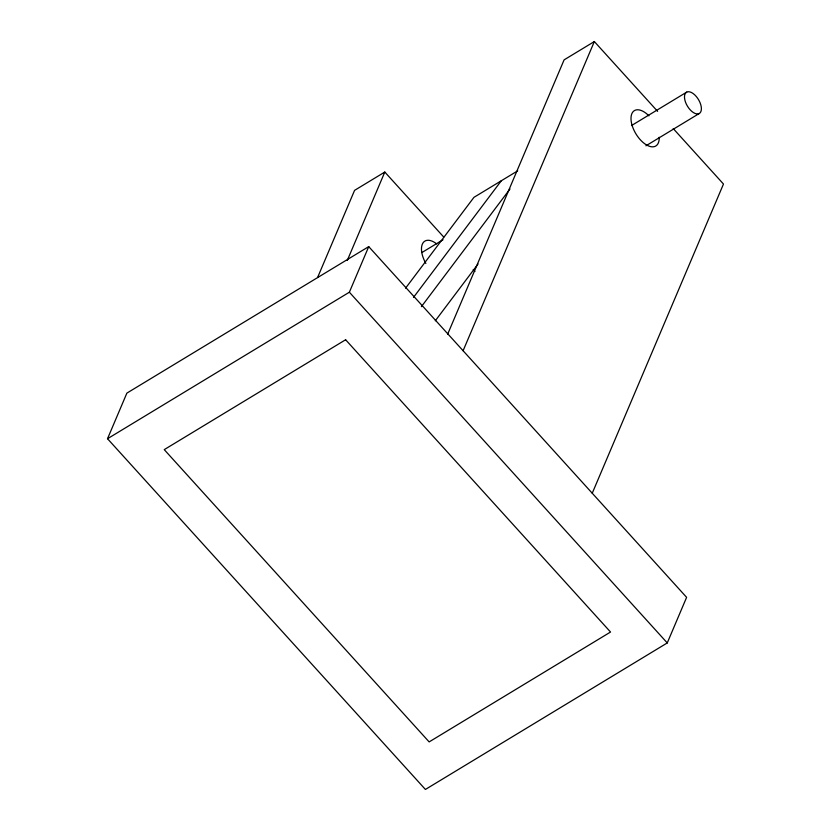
<?xml version="1.0" encoding="UTF-8"?>
<svg xmlns="http://www.w3.org/2000/svg" width="831" height="831" viewBox="0 0 831 831"><rect width="100%" height="100%" fill="white"/><g stroke="black" fill="none" stroke-linecap="round" stroke-linejoin="round"><path stroke-width="1.25" d="M107.521 438.726L126.873 393.125L368.725 246.62L686.614 597.344L667.262 642.934L425.41 789.45L107.521 438.726L349.363 292.211L368.725 246.62M317.587 277.512L354.577 190.361L384.805 172.048L443.744 237.074M347.306 260.394L384.805 172.048M447.556 334.436L564.104 59.863L594.342 41.55L657.612 111.354M463.096 350.744L594.342 41.55M592.243 493.219L723.479 184.035L673.214 128.566M405.57 288.18L473.95 197.342L517.692 170.843M413.516 297.384L501.29 180.784M421.4 306.66L509.985 188.99M435.299 320.776L478.043 264.009M421.919 252.531L443.016 239.754M631.518 125.554L686.718 92.116M645.957 145.799L699.162 113.556A12.403 6.43 58.8 0 0 694.789 94.921A12.403 6.43 58.8 0 0 684.869 100.032A12.403 6.43 58.8 0 0 699.162 113.556M473.213 269.587L474.948 271.498M349.363 292.211L667.262 642.934M659.18 137.271A20.671 10.72 58.8 0 1 644.305 143.451A20.671 10.72 58.8 0 1 631.186 116.039A20.671 10.72 58.8 0 1 648.918 115.831M425.867 263.458A20.671 10.72 58.8 0 1 422.678 243.452A20.671 10.72 58.8 0 1 436.659 243.888M345.623 339.754L164.237 449.633L429.149 741.906L610.536 632.027L345.623 339.754"/></g></svg>
